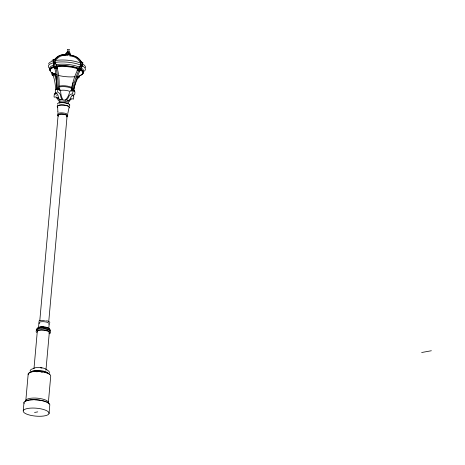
<?xml version="1.0" encoding="UTF-8"?>
<svg xmlns="http://www.w3.org/2000/svg" width="465" height="465" viewBox="0 0 465 465"><rect width="100%" height="100%" fill="white"/><g stroke="black" fill="none" stroke-linecap="round" stroke-linejoin="round"><path stroke-width="0.7" d="M67.82 113.437L68.762 108.833M51.842 72.278L51.685 74.057L53.336 73.65A16.502 5.045 5.1 0 1 54.039 67.379M52.138 74.975L52.237 73.854L54.434 73.453L55.794 74.057L55.695 75.179L54.335 74.574L52.138 74.975L53.045 75.377M53.917 62.327L53.365 62.083L53.603 59.462L54.905 59.282A2.261 1.442 79.7 0 0 55.812 58.863L55.905 58.747A23.535 14.996 79.7 0 1 63.775 54.655A8.074 5.144 79.7 0 1 65.548 55.068L65.507 55.568A21.192 13.502 79.7 0 0 57.119 58.73A8.033 5.121 79.7 0 1 55.94 59.63A1.401 0.889 79.7 0 0 55.445 60.502L55.469 62.391A2.029 1.29 79.7 0 0 56.312 64.583L56.463 66.855L54.911 66.17L53.713 66.385L53.719 62.362L55.469 62.391M55.271 62.426L54.167 61.938L54.399 59.317M23.25 410.81L24 402.399M55.277 68.372L54.033 67.82L54.132 66.698L55.73 66.408L57.602 67.233L57.503 68.355L55.98 67.809L54.783 68.03A51.615 32.887 79.7 0 1 56.84 88.583L58.241 88.327M54.911 66.17L54.917 62.147M54.335 74.574L54.434 73.453M28.202 373.843L25.825 400.446A11.334 3.464 5.1 0 1 37.985 398.243A11.334 3.464 5.1 0 1 48.343 402.824L50.714 376.22A11.334 3.464 5.1 0 0 38.88 371.512A11.334 3.464 5.1 0 0 28.353 374.761M57.503 68.355L55.626 67.53L55.73 66.408M56.224 93.808L55.044 94.023L55.132 93.023L56.556 92.762M56.248 89.478L56.335 88.484L57.933 88.193L59.439 88.856L59.351 89.855L59.747 89.786M57.933 88.193L57.846 89.193L59.351 89.855M34.009 368.274L37.299 331.406M38.543 327.343L38.95 322.757M39.792 320.728L58.142 115.117M70.738 56.12L70.785 55.62A8.074 5.714 -66.1 0 1 72.802 55.608A23.535 16.653 -66.1 0 1 80.625 61.351L80.701 61.485A2.261 1.598 -66.1 0 0 81.613 62.101L82.84 62.543L82.607 65.164L81.305 65.402M48.738 321.67L67.088 116.058M49.203 323.832L48.732 329.081A5.162 1.575 5.1 0 0 48.25 328.238M45.936 370.262L49.296 332.667M72.906 90.78L72.993 89.78L71.226 90.1L71.139 91.099L70.802 90.948M74.266 91.378L74.359 90.379L72.993 89.78M74.359 90.379L73.825 90.373A51.615 36.52 -66.1 0 1 79.91 70.674L78.887 70.227L77.167 70.43L77.271 69.308L79.469 68.907L80.829 69.512L80.73 70.633L79.079 70.936M81.59 66.931L81.991 66.855L82.125 65.362L80.457 65.024A2.029 1.436 -66.1 0 1 79.126 66.989L78.539 69.18L80.358 68.855L81.381 69.302L81.59 66.931L80.573 66.478L80.358 68.855M80.73 70.633L79.364 70.035L79.469 68.907M77.237 78.079L78.835 77.789L78.934 76.667L77.196 76.4A16.502 5.045 5.1 0 0 81.381 70.709M49.04 413.525A12.979 3.97 5.1 0 0 30.591 408.119A12.979 3.97 5.1 0 0 28.807 414.856A12.979 3.97 5.1 0 0 49.04 413.525L49.79 405.114A12.979 3.97 5.1 0 0 36.229 399.726A12.979 3.97 5.1 0 0 24.174 403.451M79.457 75.789L79.352 76.975L77.795 76.289M82.607 65.164L80.625 65.1L80.794 63.176A1.401 0.988 -66.1 0 0 80.416 62.205A8.033 5.685 -66.1 0 1 79.3 61.066A21.192 14.996 -66.1 0 0 71.593 56.201M81.991 66.855L80.968 66.408L81.102 64.908M81.921 64.868L82.16 62.24M57.939 111.908L57.904 112.309L57.648 107.217M30.027 370.977L30.998 369.443L33.939 368.315M38.735 321.228L40.74 320.414M51.946 60.549L52.766 59.863M53.365 62.083L54.167 61.938M53.585 63.862L54.783 63.647M53.928 64.013L55.126 63.798M56.521 66.233L55.922 66.338A16.502 5.045 5.1 0 1 79.102 68.785M56.666 66.82L55.864 66.966A16.502 5.045 5.1 0 1 79.05 69.407L78.37 69.105M54.033 67.82L55.626 67.53M81.474 65.478L82.125 65.362M80.573 66.478L80.968 66.408M80.66 69.436L81.381 69.302M77.167 70.43L79.364 70.035M55.98 67.809A51.615 32.887 79.7 0 1 58.038 88.362L59.148 88.728M59.689 99.766L62.083 99.33L62.897 99.69A11.137 7.097 79.7 0 1 60.723 92.541A10.346 6.591 79.7 0 1 60.729 90.216L58.241 89.117L55.847 89.553A0.93 0.593 79.7 0 0 55.44 90.158L55.259 92.151A0.587 0.372 79.7 0 0 55.62 92.89L56.498 93.279A3.726 2.372 79.7 0 1 58.235 96.377A5.045 3.214 79.7 0 0 59.689 99.766L60.502 100.126M59.532 90.437L60.729 90.216M71.575 90.036L72.807 89.919A51.615 36.52 -66.1 0 1 78.887 70.227M59.34 101.085A5.045 3.569 -66.1 0 1 57.596 98.807A3.726 2.633 -66.1 0 0 55.521 96.976L54.486 97.162A0.587 0.419 -66.1 0 1 54.056 96.697L54.236 94.697A0.93 0.657 -66.1 0 1 54.701 93.872L56.468 93.552M72.569 90.629L69.651 91.157A10.346 7.324 -66.1 0 1 69.221 93.436A11.137 7.882 -66.1 0 1 65.513 99.969L66.466 99.795L68.512 100.696A5.045 3.569 -66.1 0 0 70.727 97.697A3.726 2.633 -66.1 0 1 73.203 95.04L74.231 94.854A0.587 0.419 -66.1 0 0 74.766 94.209L74.941 92.21A0.93 0.657 -66.1 0 0 74.609 91.529L72.569 90.629A0.93 0.657 -66.1 0 1 72.9 91.309L72.72 93.308A0.587 0.419 -66.1 0 1 72.191 93.947L71.162 94.139A3.726 2.633 -66.1 0 0 68.686 96.79A5.045 3.569 -66.1 0 1 66.466 99.795M68.558 101.887A5.045 3.214 79.7 0 0 70.087 100.12A3.726 2.372 79.7 0 1 72.226 98.737L73.104 99.126A0.587 0.372 79.7 0 0 73.563 98.749L73.737 96.755A0.93 0.593 79.7 0 0 73.464 95.848L73.069 95.924L72.848 94.784M67.553 100.87L68.512 100.696M34.544 412.455L37.741 411.88M421.639 352.511L431.375 350.744M68.582 52.237L68.965 52.034L67.663 52.057M53.603 59.462L54.103 59.427A2.261 1.442 79.7 0 0 55.01 59.009L55.102 58.892A23.535 14.996 79.7 0 1 62.973 54.8A8.074 5.144 79.7 0 1 64.455 55.079M63.374 99.923L65.861 100.242M82.84 62.543L82.293 62.403A2.261 1.598 -66.1 0 1 81.387 61.787L81.305 61.653A23.535 16.653 -66.1 0 0 74.342 56.137M47.221 320.838L49.162 321.687L49.895 322.571M70.785 55.62L71.465 55.922M79.126 66.989L79.637 67.216A2.029 1.436 -66.1 0 0 79.8 67.129M54.318 62.258L54.87 62.502A18.577 5.679 5.1 0 1 80.968 65.251M53.713 66.385L54.329 66.658M76.963 76.963L78.835 77.789M76.76 76.998L78.079 77.579A51.615 32.887 79.7 0 0 73.644 89.6M71.959 95.18L73.464 95.848M56.335 88.484L56.643 88.617M54.701 93.872L55.044 94.023M46.738 369.663L49.005 371.337L49.435 373.023M56.794 95.11L56.91 95.703M75.109 76.696A16.502 5.045 5.1 0 1 58.416 75.429M56.509 74.882A16.502 5.045 5.1 0 1 55.196 74.435M71.151 99.266A0.587 0.372 79.7 0 1 70.703 99.562M69.006 100.173A11.137 7.097 79.7 0 1 68.053 101.161M71.616 87.746A40.862 26.034 79.7 0 1 72.703 83.805M72.86 83.328A40.862 26.034 79.7 0 1 73.191 82.392M81.439 70.081A16.502 5.045 5.1 0 1 82.084 74.005M50.418 70.668A16.502 5.045 5.1 0 1 54.091 66.757M80.829 69.366A17.031 5.208 5.1 0 1 80.561 75.15M52.981 73.081A17.031 5.208 5.1 0 1 51.772 72.406M49.9 70.651A17.031 5.208 5.1 0 1 54.295 66.46M56.149 66.094A17.031 5.208 5.1 0 1 78.91 68.46M81.573 65.53A18.577 5.679 5.1 0 1 84.316 71.128M50.162 68.907A18.577 5.679 5.1 0 1 53.469 62.798M80.718 66.059A2.029 1.436 -66.1 0 1 80.619 66.251M50.034 69.157A17.031 5.208 5.1 0 1 53.83 65.117M56.282 64.594A17.031 5.208 5.1 0 1 79.637 67.216M82.043 68.553A17.031 5.208 5.1 0 1 83.636 71.343M71.744 90.111A40.862 28.911 -66.1 0 1 77.341 70.506M72.325 55.806A8.074 5.714 -66.1 0 1 73.482 55.91M62.083 99.33A5.045 3.214 79.7 0 1 60.63 95.941A3.726 2.372 79.7 0 0 58.892 92.843L58.015 92.454A0.587 0.372 79.7 0 1 57.654 91.721L57.834 89.722A0.93 0.593 79.7 0 1 58.241 89.117M57.3 68.396A40.862 26.034 79.7 0 1 58.945 88.763M58.48 116.174A5.121 1.564 5.1 0 1 59.27 114.134A5.121 1.564 5.1 0 1 66.164 114.75A5.121 1.564 5.1 0 1 66.576 116.901M59.369 102.719A4.737 1.447 5.1 0 1 63.908 101.114A4.737 1.447 5.1 0 1 68.082 103.497M57.398 104.207A6.26 1.912 5.1 0 1 64.589 102.695A6.26 1.912 5.1 0 1 69.297 105.753M57.567 107.101A6.26 1.912 5.1 0 1 63.56 104.98A6.26 1.912 5.1 0 1 69.082 108.13M57.875 107.09A5.929 1.814 5.1 0 1 63.554 105.078A5.929 1.814 5.1 0 1 68.779 108.06M57.637 114.216A5.121 1.564 5.1 0 1 62.856 112.908A5.121 1.564 5.1 0 1 67.751 115.122M59.078 103.015A5.853 1.79 5.1 0 1 65.507 102.968M65.984 103.067A5.853 1.79 5.1 0 1 67.28 103.416M69.047 104.311A5.853 1.79 5.1 0 1 69.401 104.794M58.991 87.077A7.742 2.366 5.1 0 1 72.191 88.792M59.067 86.205A7.742 2.366 5.1 0 1 72.267 87.92M60.764 90.332A6.719 2.052 5.1 0 1 68.913 91.059M67.617 49.912A1.151 0.355 5.1 0 1 68.279 49.389A1.151 0.355 5.1 0 1 69.57 49.958M67.704 51.47A1.151 0.355 5.1 0 1 67.472 50.935A1.151 0.355 5.1 0 1 69.163 51.045A1.151 0.355 5.1 0 1 69.099 51.557M66.629 52.894A1.767 0.541 5.1 0 1 68.361 52.26A1.767 0.541 5.1 0 1 69.669 53.213M65.675 54.196A2.697 0.825 5.1 0 1 68.32 53.231A2.697 0.825 5.1 0 1 70.32 54.69M65.344 54.632A2.697 0.825 5.1 0 1 68.245 54.103A2.697 0.825 5.1 0 1 70.709 55.196M48.598 63.943A18.577 5.679 5.1 0 1 53.638 60.874M55.044 60.578A18.577 5.679 5.1 0 1 81.137 63.327M82.846 64.193A18.577 5.679 5.1 0 1 85.502 67.832M63.949 55.097A4.255 1.302 5.1 0 1 67.727 54.533A4.255 1.302 5.1 0 1 71.773 55.602M66.448 53.725A1.767 0.541 5.1 0 1 66.658 53.614M68.245 53.51A1.767 0.541 5.1 0 1 69.105 53.673M66.036 55.527A4.255 1.302 5.1 0 1 68.192 55.579M69.273 55.742A4.255 1.302 5.1 0 1 70.261 55.974M59.619 100.271A11.137 7.882 -66.1 0 1 58.526 98.65M58.311 98.179A11.137 7.882 -66.1 0 1 58.125 97.691M57.805 97.888A3.726 2.633 -66.1 0 0 57.561 97.883L56.532 98.069A0.587 0.419 -66.1 0 1 56.149 97.9M55.655 89.803A51.615 36.52 -66.1 0 0 52.952 74.935L54.504 74.65A40.862 28.911 -66.1 0 1 56.922 87.961M55.527 75.103A40.862 28.911 -66.1 0 1 56.439 77.829M56.573 78.294A40.862 28.911 -66.1 0 1 56.823 79.248M39.432 323.599A5.162 1.575 5.1 0 1 43.815 321.693A5.162 1.575 5.1 0 1 48.924 324.215M36.758 332.463A7.266 2.22 5.1 0 1 43.873 329.859A7.266 2.22 5.1 0 1 49.261 333.783M36.921 329.255A6.743 2.063 5.1 0 1 44.065 327.395A6.743 2.063 5.1 0 1 49.86 330.621M36.293 330.493A7.266 2.22 5.1 0 1 43.047 328.406A7.266 2.22 5.1 0 1 50.639 331.423M37.38 331.894A6.039 1.848 5.1 0 1 43.774 330.231A6.039 1.848 5.1 0 1 48.965 333.114M37.956 327.947A5.69 1.738 5.1 0 1 44.059 326.837A5.69 1.738 5.1 0 1 49.255 329.133M36.723 329.958A6.743 2.063 5.1 0 1 37.09 329.458M37.886 329.04A6.743 2.063 5.1 0 1 39.06 328.738M43.954 328.645A6.743 2.063 5.1 0 1 49.482 330.266M30.888 372.285A8.794 2.691 5.1 0 1 38.031 370.425A8.794 2.691 5.1 0 1 47.535 372.686M29.185 373.192A10.41 3.185 5.1 0 1 38.996 371.047A10.41 3.185 5.1 0 1 49.726 374.528M38.764 327.616A5.162 1.575 5.1 0 1 39.374 327.302M40.275 327.064A5.162 1.575 5.1 0 1 44.018 326.994M46.523 327.47A5.162 1.575 5.1 0 1 47.523 327.831M33.614 368.425A6.743 2.063 5.1 0 1 40.472 367.606A6.743 2.063 5.1 0 1 46.547 369.785M25.203 401.533A12.456 3.807 5.1 0 1 26.674 400.76M27.156 400.598A12.456 3.807 5.1 0 1 28.847 400.196M29.475 400.092A12.456 3.807 5.1 0 1 33.387 399.807M34.648 399.819A12.456 3.807 5.1 0 1 43.396 401.028M43.937 401.179A12.456 3.807 5.1 0 1 46.343 402.039M47.006 402.359A12.456 3.807 5.1 0 1 49.098 404.05M36.264 371.733A10.41 3.185 5.1 0 1 37.578 371.738M40.955 371.994A10.41 3.185 5.1 0 1 42.286 372.186M40.42 367.821A6.039 1.848 5.1 0 1 41.955 368.042M58.201 115.483A4.505 1.378 5.1 0 1 62.973 114.239A4.505 1.378 5.1 0 1 66.838 116.395M41.286 320.635A4.505 1.378 5.1 0 1 44.553 320.571M45.704 320.74A4.505 1.378 5.1 0 1 46.744 320.99"/></g></svg>
